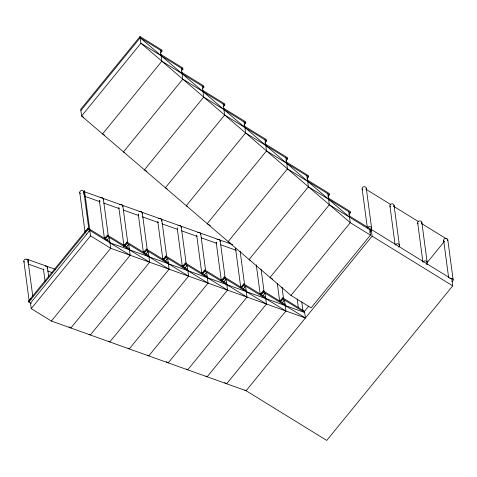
<?xml version="1.0" encoding="UTF-8"?>
<svg xmlns="http://www.w3.org/2000/svg" width="477" height="477" viewBox="0 0 477 477"><rect width="100%" height="100%" fill="white"/><g stroke="black" fill="none" stroke-linecap="round" stroke-linejoin="round"><path stroke-width="0.72" d="M160.6 52.953L162.013 51.218L161.852 50.019L140.017 36.562L80.726 109.311L81.615 115.994L290.976 295.424L311.135 307.856L370.426 235.101L369.693 229.616M80.887 110.509L140.178 37.755L162.013 51.218M160.332 50.18L161.846 61.187L102.555 133.936L104.445 135.104M181.534 70.894L182.947 69.159L182.786 67.967L160.952 54.503M181.272 68.128L182.78 79.128L123.489 151.883L124.747 152.658M109.793 241.606L87.959 228.149L28.662 300.898L28.823 302.096L31.321 303.634M202.475 88.835L203.888 87.106L203.727 85.908L181.892 72.444M28.823 302.096L88.114 229.342L87.959 228.149M89.795 230.379L30.504 303.128L31.238 308.619L51.391 321.045L246.108 390.735L372.102 236.139L371.213 229.455M31.238 308.619L90.529 235.865L84.471 190.472M202.206 86.069L203.715 97.075L144.424 169.824L146.946 171.38M104.606 238.578L107.426 235.113L129.267 248.577M105.238 239.198L107.587 236.312L107.426 235.113M106.914 240.235L109.269 237.349L110.682 248.29L51.391 321.045M223.409 106.782L224.822 105.047L224.661 103.849L202.826 90.391M223.141 104.01L224.655 115.017L165.364 187.765L167.248 188.934M123.609 246.126L126.9 242.083L148.735 255.547M124.706 246.168L127.061 243.282L126.9 242.083M126.387 247.205L128.742 244.319L130.155 255.261L70.864 328.015L68.974 326.846M243.872 125.302L245.756 122.988L245.595 121.796L223.761 108.333M143.547 252.518L146.373 249.054L168.208 262.517M144.179 253.138L146.534 250.252L146.373 249.054M145.861 254.175L148.21 251.284L149.629 262.231L90.338 334.985L89.074 334.204M244.075 121.957L245.589 132.958L186.298 205.712L187.556 206.487M163.021 259.488L165.841 256.024L187.682 269.487M163.653 260.108L166.002 257.222L165.841 256.024M165.328 261.14L167.683 258.254L169.096 269.201L109.805 341.949L108.547 341.174M264.813 143.243L266.691 140.936L266.536 139.737L244.695 126.274M265.015 139.898L266.524 150.905L207.233 223.653L210.381 225.597M182.494 266.458L185.314 262.994L207.149 276.451M183.12 267.078L185.475 264.186L185.314 262.994M184.802 268.11L187.157 265.224L188.57 276.171L129.279 348.92L128.021 348.144M285.747 161.19L287.631 158.877L287.47 157.678L265.635 144.221M201.962 273.422L204.788 269.958L226.623 283.421M307.152 178.553L308.565 176.818L308.404 175.625L286.57 162.162L287.458 168.846L228.167 241.595L230.057 242.763M202.594 274.042L204.949 271.157L204.788 269.958M204.275 275.08L206.624 272.194L208.044 283.135L148.752 355.89L147.488 355.115M220.964 280.971L224.256 276.928L246.096 290.392M222.067 281.013L224.417 278.127L224.256 276.928M223.743 282.05L226.098 279.164L227.517 290.105L168.22 362.86L166.336 361.691M328.087 196.494L329.5 194.765L329.339 193.567L307.504 180.103L308.398 186.787L249.107 259.542L250.365 260.317M240.909 287.363L243.729 283.898L265.564 297.362L266.458 304.046L207.167 376.794L205.909 376.019M241.535 287.983L243.89 285.097L243.729 283.898M243.216 289.02L245.572 286.128L246.985 297.076L187.694 369.824L186.435 369.049M349.027 214.441L350.434 212.706L350.279 211.508L328.438 198.05L329.333 204.734L270.042 277.483L272.558 279.039M260.376 294.333L263.203 290.869L285.037 304.332L285.932 311.016L226.641 383.764L224.75 382.602M261.008 294.953L263.364 292.067L263.203 290.869M262.69 295.984L265.039 293.099L265.772 298.584M279.85 301.303L282.676 297.839L304.511 311.296L305.399 317.98L110.682 248.29L90.529 235.865M280.482 301.923L282.831 299.031L282.676 297.839M282.157 302.955L284.513 300.069L285.246 305.554M290.976 295.424L350.267 222.676L349.379 215.992L451.838 279.158L452.727 285.842L326.733 440.438L244.85 389.959M303.986 311.94L308.685 306.174M369.961 232.382L371.374 230.647L329.333 204.734M426.754 263.06L444.117 241.761M83.374 191.384L232.77 244.629M84.101 196.083L100.23 201.831M103.736 203.083L119.167 208.58M123.376 210.077L138.807 215.58M142.313 216.826L158.447 222.58M161.953 223.826L177.384 229.33M181.594 230.826L197.025 236.324M201.228 237.826L216.659 243.324M220.869 244.826L236.3 250.324M109.954 242.805L304.672 312.495L282.831 299.031M27.845 259.518L55.201 269.267M28.572 264.216L44.003 269.714M47.509 270.966L52.416 272.713M182.947 69.159L140.912 43.246L140.017 36.562M161.846 61.187L203.888 87.106M366.056 189.309L390.746 204.532M393.913 206.481L418.603 221.704M421.769 223.659L446.466 238.882M182.78 79.128L224.822 105.047M203.715 97.075L245.756 122.988M224.655 115.017L266.691 140.936M245.589 132.958L287.631 158.877M266.524 150.905L308.565 176.818M287.458 168.846L329.5 194.765M308.398 186.787L350.434 212.706M370.426 235.101L350.267 222.676L140.912 43.246L81.615 115.994L83.505 117.157M372.102 236.139L452.727 285.842M263.364 292.067L305.399 317.98M243.89 285.097L285.932 311.016M224.417 278.127L266.458 304.046M204.949 271.157L246.985 297.076M185.475 264.186L227.517 290.105M166.002 257.222L208.044 283.135M146.534 250.252L188.57 276.171M127.061 243.282L169.096 269.201M107.587 236.312L149.629 262.231M88.114 229.342L130.155 255.261M140.178 37.755L349.54 217.19M447.802 239.859L453.126 279.766M443.682 240.539L448.618 277.542M421.835 222.431L427.159 262.338M417.715 223.111L422.849 261.563M394.056 205.301L399.38 245.208M389.93 205.981L395.063 244.433M366.27 188.171L371.595 228.078M362.15 188.85L367.278 227.308M348.759 211.669L349.492 217.16M327.818 193.728L328.552 199.213M306.884 175.786L307.617 181.272M285.95 157.839L286.683 163.331M301.792 301.929L302.955 310.634M297.183 298.978L298.346 307.683M282.002 287.065L283.547 298.674M277.298 283.386L279.719 301.53M261.074 269.207L264.079 291.703M256.274 264.813L260.15 293.832M240.152 251.355L244.606 284.733M235.543 248.41L240.772 287.589M220.195 240.76L225.132 277.763M216.17 242.167L221.304 280.619M200.722 233.79L205.665 270.793M196.697 235.197L201.831 273.649M181.254 226.825L186.191 263.829M177.229 228.227L182.357 266.685M161.781 219.855L166.717 256.859M157.756 221.256L162.788 258.987M142.307 212.885L147.244 249.888M138.282 214.286L143.416 252.744M122.839 205.915L127.776 242.918M118.815 207.322L123.942 245.774M103.366 198.945L108.303 235.948M99.341 200.352L104.469 238.804M83.892 191.981L88.829 228.984M79.772 192.654L85.097 232.561M47.467 267.537L48.726 276.97M43.443 268.939L45.088 281.275M27.994 260.567L32.74 296.122M23.874 261.247L29.198 301.154M362.83 189.929A2.087 1.83 -7.6 0 1 362.526 187.479A2.087 1.83 -7.6 0 1 365.287 186.906A2.087 1.83 -7.6 0 1 366.086 189.256M367.517 228.012A2.087 1.83 -7.6 0 1 370.766 226.903A2.087 1.83 -7.6 0 1 370.641 229.938M390.472 206.94A2.087 1.83 -7.6 0 1 390.43 204.472A2.087 1.83 -7.6 0 1 393.227 204.126A2.087 1.83 -7.6 0 1 393.775 206.535M395.302 245.142A2.087 1.83 -7.6 0 1 398.551 244.033A2.087 1.83 -7.6 0 1 398.426 247.068M418.126 223.94A2.087 1.83 -7.6 0 1 418.263 221.555A2.087 1.83 -7.6 0 1 420.964 221.227A2.087 1.83 -7.6 0 1 421.65 223.51M423.087 262.272A2.087 1.83 -7.6 0 1 426.337 261.163A2.087 1.83 -7.6 0 1 426.205 264.198M444.361 241.612A2.087 1.83 -7.6 0 1 444.021 239.215A2.087 1.83 -7.6 0 1 446.705 238.542A2.087 1.83 -7.6 0 1 447.7 240.778M449.793 278.693A2.087 1.83 -7.6 0 1 452.834 279.081A2.087 1.83 -7.6 0 1 451.993 281.722M426.694 263.853A2.087 1.83 -7.6 0 1 427.261 264.568M83.278 191.36A2.087 1.389 -70.4 0 1 83.749 194.348M26.819 259.709A2.087 1.389 -70.4 0 1 28.537 260.299A2.087 1.389 -70.4 0 1 27.887 262.934M80.315 193.62A2.087 1.83 -7.6 0 1 80.19 191.235A2.087 1.83 -7.6 0 1 82.849 190.687A2.087 1.83 -7.6 0 1 83.785 192.893M86.629 234.016A2.087 1.83 -7.6 0 1 86.432 233.963M85.139 232.746A2.087 1.83 -7.6 0 1 87.058 230.391M88.805 231.053A2.087 1.83 -7.6 0 1 88.925 231.196M100.2 197.764A2.087 1.83 -7.6 0 1 103.259 199.863M99.926 200.704A2.087 1.83 -7.6 0 1 99.782 200.59M104.612 238.786A2.087 1.83 -7.6 0 1 106.532 237.361M119.5 204.842A2.087 1.83 -7.6 0 1 122.732 206.833M124.044 245.935A2.087 1.83 -7.6 0 1 126 244.331M127.753 244.987A2.087 1.83 -7.6 0 1 127.866 245.13M139.141 211.705A2.087 1.83 -7.6 0 1 142.122 213.964M138.378 214.095A2.087 1.83 -7.6 0 1 138.294 213.929M143.619 252.554A2.087 1.83 -7.6 0 1 145.473 251.301M147.095 251.826A2.087 1.83 -7.6 0 1 147.339 252.1M158.614 218.675A2.087 1.83 -7.6 0 1 161.506 221.089M163.027 259.697A2.087 1.83 -7.6 0 1 164.947 258.272M166.694 258.928A2.087 1.83 -7.6 0 1 166.813 259.071M178.082 225.639A2.087 1.83 -7.6 0 1 181.206 227.565M177.241 227.863A2.087 1.83 -7.6 0 1 177.176 227.684M182.458 266.846A2.087 1.83 -7.6 0 1 184.414 265.236M186.167 265.898A2.087 1.83 -7.6 0 1 186.28 266.041M197.74 232.514A2.087 1.83 -7.6 0 1 200.68 234.535M201.974 273.631A2.087 1.83 -7.6 0 1 203.888 272.206M217.029 239.579A2.087 1.83 -7.6 0 1 220.088 241.678M216.486 242.274A2.087 1.83 -7.6 0 1 216.367 242.125M221.4 280.78A2.087 1.83 -7.6 0 1 223.361 279.176M224.977 279.707A2.087 1.83 -7.6 0 1 225.227 279.975M235.739 248.94A2.087 1.83 -7.6 0 1 235.656 248.773M240.974 287.398A2.087 1.83 -7.6 0 1 242.829 286.146M244.451 286.671A2.087 1.83 -7.6 0 1 244.701 286.945M260.388 294.542A2.087 1.83 -7.6 0 1 262.302 293.116M264.055 293.772A2.087 1.83 -7.6 0 1 264.169 293.915M279.814 301.691A2.087 1.83 -7.6 0 1 281.776 300.081M283.523 300.743A2.087 1.83 -7.6 0 1 283.642 300.886M45.088 266.071A2.087 1.83 -7.6 0 1 47.36 268.456M24.285 262.082A2.087 1.83 -7.6 0 1 25.621 259.1A2.087 1.83 -7.6 0 1 27.887 261.485M29.24 301.339A2.087 1.83 -7.6 0 1 31.16 298.984"/></g></svg>
